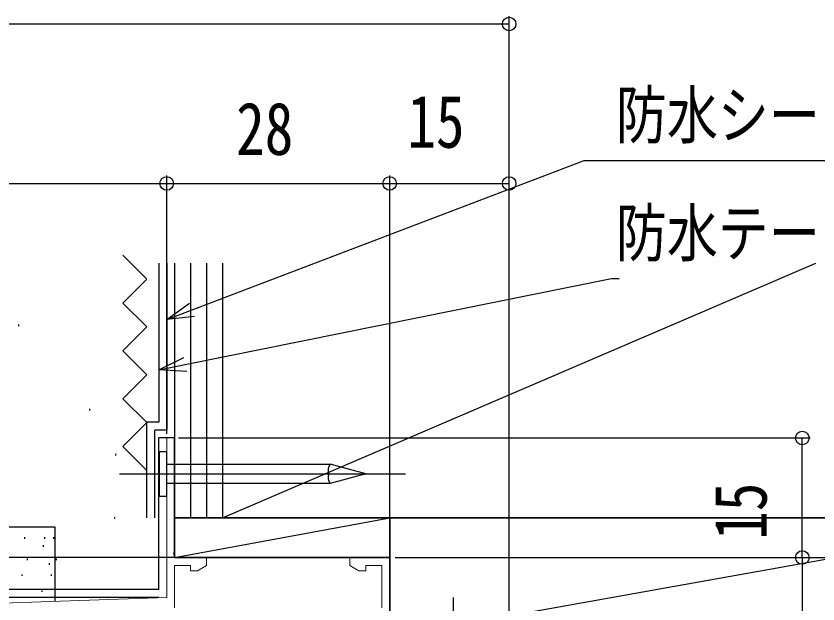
# Model space of a CAD drawing. Units: millimetres, scale not verified. Extents: x -495 to 495, y -800 to 801.
# Drawn here: x -200.5 to -99.8, y 574.8 to 648.6 of the extents above; entities that cross this region are included whole.
import ezdxf
from ezdxf.enums import TextEntityAlignment as Align

# ---------------------------------------------------------------- set-up
doc = ezdxf.new("R2010")
doc.units = ezdxf.units.MM
doc.header["$LTSCALE"] = 4
doc.layers.add('0-2_YKK_11', color=7, linetype='Continuous', lineweight=18)
for name, color, linetype in [('0-4_YKK_12', 2, 'Continuous'), ('0-5_YKK_13', 4, 'Continuous'), ('0-7_YKK_D', 6, 'Continuous'), ('0-9_YSS_K', 3, 'Continuous')]:
    doc.layers.add(name, color=color, linetype=linetype)
doc.styles.add('ＭＳ ゴシック', font='')
doc.styles.get('ＭＳ ゴシック').set_extended_font_data('MS Gothic')

msp = doc.modelspace()

# ---------------------------------------------------------------- linework, layer by layer
at = {"layer": '0-2_YKK_11'}
for points in [[(-232.629, 573.867), (-181.594, 575.649), (-181.594, 595.649), (-180.594, 595.649), (-180.594, 581.468), (-180.743, 581.209), (-180.593, 580.649), (-176.593, 580.649), (-176.593, 579.649), (-177.718, 578.999), (-178.593, 578.999), (-178.593, 579.649), (-180.594, 579.649), (-180.594, 574.349)], [(-154.594, 574.349), (-154.594, 579.649), (-156.593, 579.649), (-156.593, 578.999), (-157.467, 578.999), (-158.593, 579.649), (-158.593, 580.649), (-153.594, 580.649), (-153.594, 551.649)]]:
    msp.add_lwpolyline(points, dxfattribs=at)
at = {"layer": '0-4_YKK_12'}
for p, q in [((-182.594, 576.649), (-182.594, 595.649)), ((-180.594, 595.649), (-182.594, 595.649)), ((-180.594, 580.649), (-180.594, 595.649)), ((-153.594, 580.649), (-180.594, 580.649)), ((-153.594, 553.149), (-153.594, 580.649)), ((-182.594, 576.649), (-233.594, 576.649))]:
    msp.add_line(p, q, dxfattribs=at)
at = {"layer": '0-5_YKK_13'}
for p, q in [((-182.534, 593.969), (-182.534, 588.329)), ((-182.534, 593.969), (-181.594, 593.969)), ((-181.594, 588.329), (-181.594, 593.969)), ((-181.594, 592.349), (-161.073, 592.349)), ((-156.594, 591.149), (-161.073, 592.349)), ((-187.534, 591.149), (-151.594, 591.149)), ((-161.23, 591.149), (-156.594, 591.149)), ((-156.594, 591.149), (-161.073, 589.949)), ((-161.073, 589.949), (-181.594, 589.949)), ((-182.534, 588.329), (-181.594, 588.329)), ((-145.594, 545.649), (-145.594, 575.649))]:
    msp.add_line(p, q, dxfattribs=at)
for centre, start, end in [((-160.124, 591.614), 142.21414, 202.78586), ((-160.124, 590.685), 157.21414, 217.78586)]:
    msp.add_arc(centre, 1.2, start, end, dxfattribs=at)
at = {"layer": '0-7_YKK_D'}
for p, q in [((-138.594, 553.849), (-138.594, 648.579)), ((-138.594, 647.579), (-233.594, 647.579)), ((-181.594, 596.149), (-181.594, 628.579)), ((-181.594, 596.149), (-181.594, 628.579)), ((-153.594, 581.349), (-153.594, 628.579)), ((-153.594, 581.349), (-153.594, 628.579)), ((-138.592, 554.14), (-138.592, 628.579)), ((-233.594, 627.579), (-181.594, 627.579)), ((-181.594, 627.579), (-153.594, 627.579)), ((-153.594, 627.579), (-138.592, 627.579)), ((-180.094, 595.649), (-100.779, 595.649)), ((-101.779, 580.649), (-101.779, 595.649)), ((-159.293, 580.649), (-314.594, 580.649)), ((-152.894, 580.649), (-80.779, 580.649)), ((-152.894, 580.649), (-100.779, 580.649)), ((-152.894, 580.649), (-100.779, 580.649)), ((-101.779, 580.649), (-101.779, 553.149)), ((-182.594, 575.649), (-274.594, 575.649))]:
    msp.add_line(p, q, dxfattribs=at)
for points in [[(-181.594, 610.517), (-178.416, 611.726), (-129.154, 630.472), (-56.914, 630.472)], [(-182.594, 604.191), (-179.261, 604.864), (-125.759, 615.673), (-124.759, 615.673)], [(-178.092, 610.875), (-181.594, 610.517), (-178.74, 612.577)], [(-179.081, 603.971), (-182.594, 604.191), (-179.442, 605.757)]]:
    msp.add_lwpolyline(points, dxfattribs=at)
for centre in [(-138.594, 647.579), (-181.594, 627.579), (-181.594, 627.579), (-153.594, 627.579), (-153.594, 627.579), (-138.592, 627.579), (-101.779, 595.649), (-101.779, 580.649), (-101.779, 580.649)]:
    msp.add_circle(centre, 0.85, dxfattribs=at)
at = {"layer": '0-9_YSS_K'}
for p, q in [((-184.094, 615.572), (-187.094, 618.572)), ((-182.594, 617.579), (-182.594, 597.649)), ((-181.594, 617.579), (-181.594, 596.649)), ((-178.594, 617.579), (-178.594, 585.649)), ((-176.594, 617.579), (-176.594, 585.649)), ((-174.594, 617.579), (-174.594, 585.649)), ((-174.594, 585.649), (-100.091, 617.579)), ((-200.142, 609.686), (-200.142, 609.886)), ((-191.26, 599.093), (-191.26, 599.293)), ((-184.094, 585.649), (-184.094, 597.649)), ((-182.594, 597.649), (-184.094, 597.649)), ((-183.094, 585.639), (-183.094, 596.649)), ((-181.594, 596.649), (-183.094, 596.649)), ((-187.97, 593.457), (-187.97, 593.657)), ((-188.119, 585.527), (-188.119, 585.727)), ((-180.594, 580.649), (-153.594, 585.649)), ((-69.594, 585.649), (-153.594, 570.649)), ((-153.594, 585.649), (-153.594, 570.649)), ((-69.594, 585.649), (-153.594, 585.649)), ((-195.593, 584.462), (-205.592, 584.462)), ((-195.593, 575.208), (-195.593, 584.462)), ((-199.425, 583.011), (-199.425, 583.211)), ((-196.909, 583.011), (-196.909, 583.211)), ((-195.754, 583.011), (-195.754, 583.211)), ((-197.08, 582.01), (-197.08, 582.21)), ((-199.091, 580.341), (-199.091, 580.541)), ((-195.42, 580.341), (-195.42, 580.541)), ((-196.298, 579.738), (-196.298, 579.938)), ((-199.75, 578.338), (-199.75, 578.538)), ((-196.079, 578.338), (-196.079, 578.538)), ((-197.243, 576.335), (-197.243, 576.535))]:
    msp.add_line(p, q, dxfattribs=at)
for points in [[(-180.594, 617.579), (-180.594, 585.649), (-174.594, 585.649)], [(-174.594, 617.579), (-174.594, 585.649), (-69.594, 585.649)], [(-184.094, 609.572), (-187.094, 612.572), (-184.094, 615.572)], [(-184.094, 603.572), (-187.094, 606.572), (-184.094, 609.572)], [(-184.094, 597.572), (-187.094, 600.572), (-184.094, 603.572)], [(-184.094, 591.572), (-187.094, 594.572), (-184.094, 597.572)]]:
    msp.add_lwpolyline(points, dxfattribs=at)
msp.add_lwpolyline([(-153.594, 580.649), (-153.594, 585.649), (-180.594, 585.649), (-180.594, 580.649)], close=True, dxfattribs=at)

# ---------------------------------------------------------------- texts
at = {"layer": '0-7_YKK_D', "style": 'ＭＳ ゴシック', "width": 0.8}
for s, height, p in [('防水シート（別途）', 5.865, (-125.181, 631.472)), ('15', 6.598, (-151.373, 630.079)), ('28', 6.598, (-172.874, 629.179)), ('防水テープ（別途）', 5.865, (-125.186, 616.673))]:
    msp.add_text(s, height=height, dxfattribs=at).set_placement(p, align=Align.BOTTOM_LEFT)
msp.add_text('15', height=6.598, rotation=90, dxfattribs=at).set_placement((-104.279, 582.869), align=Align.BOTTOM_LEFT)

doc.saveas('drawing.dxf')
